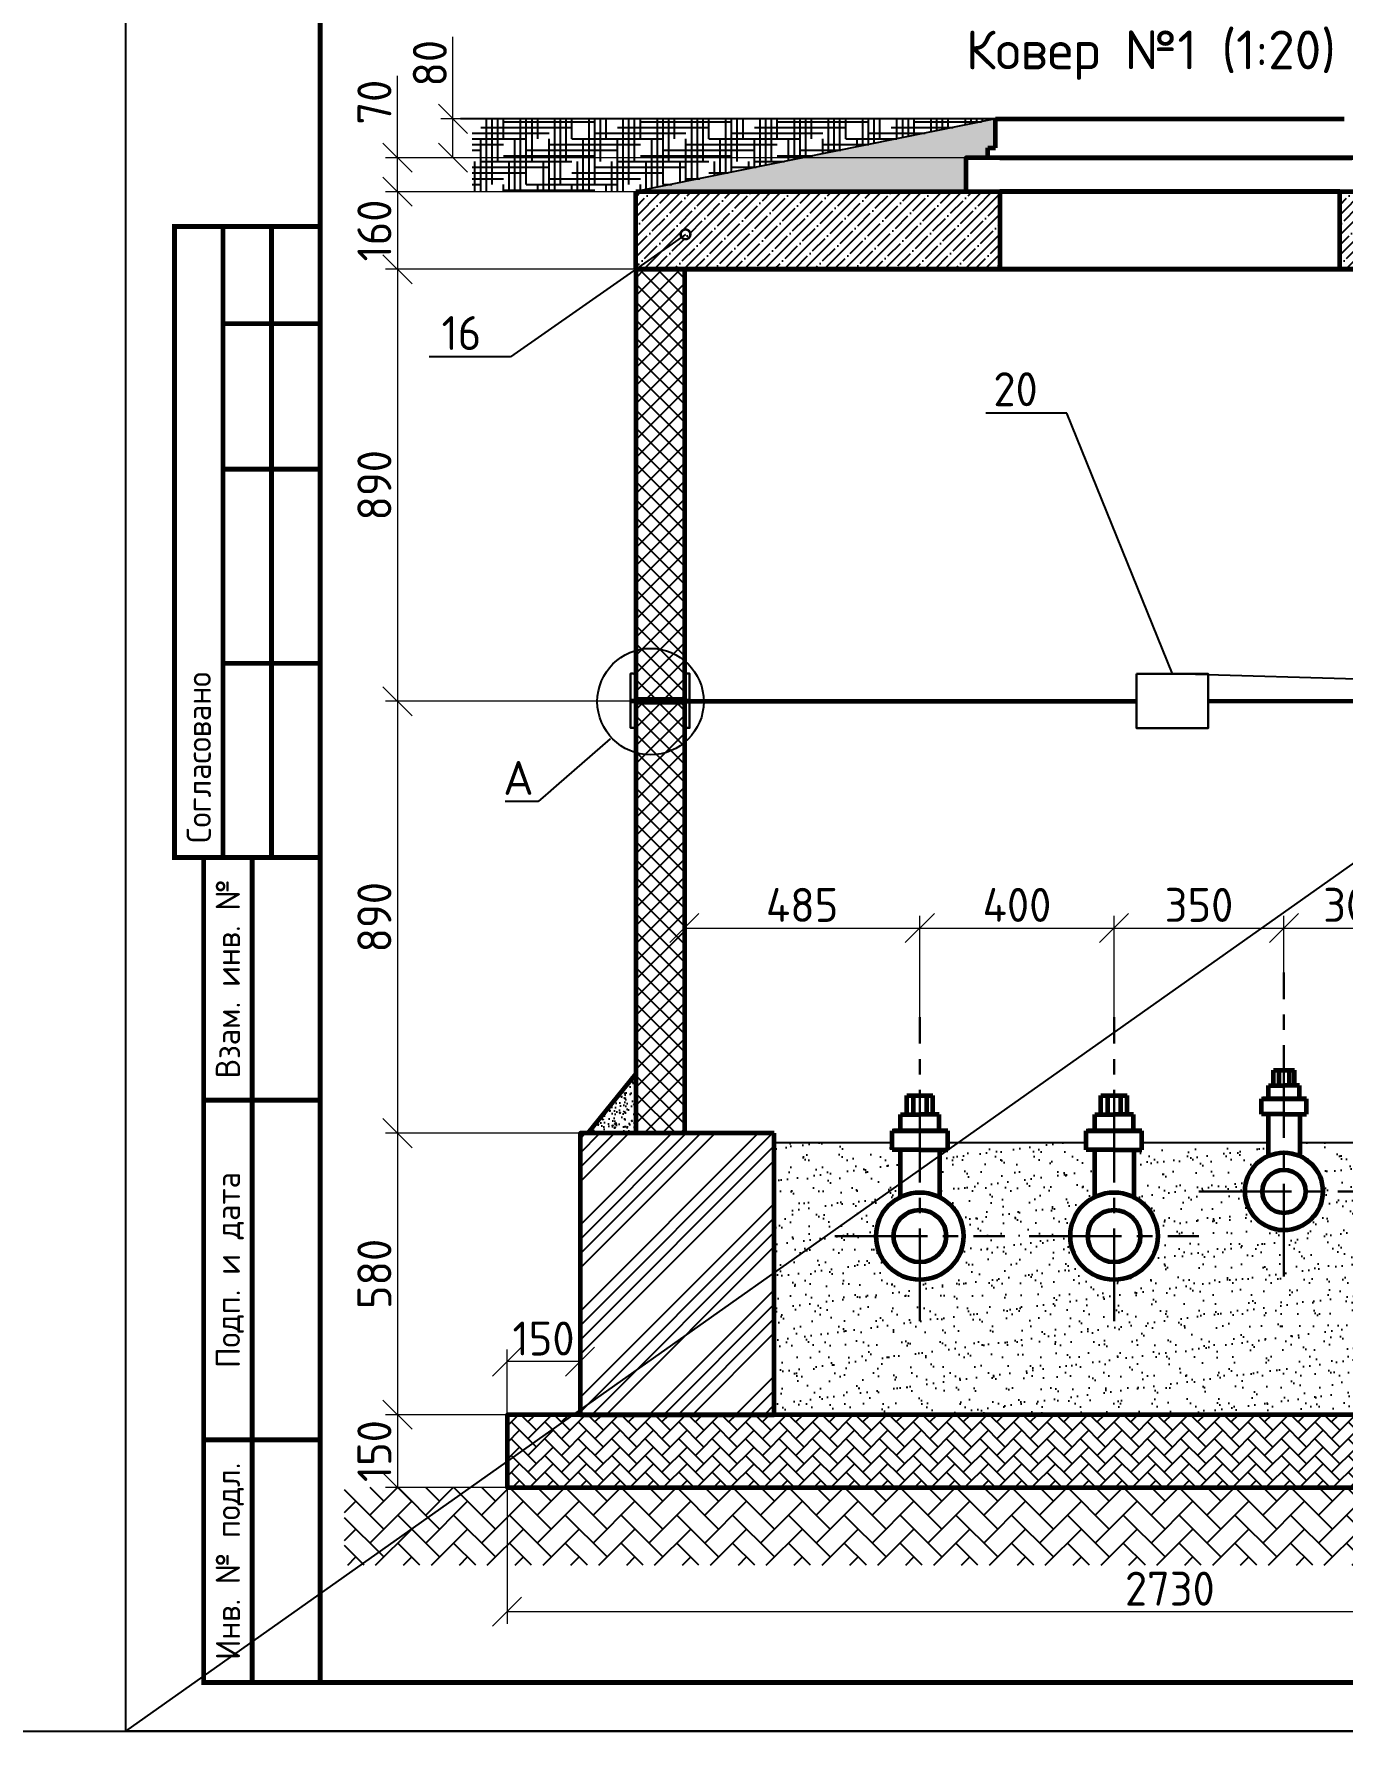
# Model space of a CAD drawing. Header units: metres. Extents: x -18 to 14983, y 1157 to 3877.
# Drawn here: x 8764.6 to 8899.3, y 2825.6 to 3000.4 of the extents above; entities that cross this region are included whole.
import ezdxf
from ezdxf import colors
from ezdxf.entities.mleader import LeaderData, LeaderLine
from ezdxf.enums import TextEntityAlignment as Align
from ezdxf.math import Vec2, Vec3

# ---------------------------------------------------------------- set-up
doc = ezdxf.new("R2010")
doc.units = ezdxf.units.M
doc.linetypes.add('осевая2', pattern=[28.575, 19.05, -3.175, 3.175, -3.175])
for name, color, linetype, lineweight in [('2 Рамка обычные', 1, 'Continuous', 60), ('3 Оъекты сущ.', 7, 'Continuous', 30), ('Осевая', 2, 'осевая2', 30), ('Размер 3.5', 250, 'Continuous', 35), ('Размеры на чертеже', 250, 'Continuous', 25), ('Тонкие', 5, 'Continuous', 30)]:
    doc.layers.add(name, color=color, linetype=linetype, lineweight=lineweight)
doc.layers.add('Штриховка', color=7, linetype='Continuous')
doc.styles.add('-ISOCPEUR-', font='isocpeur.ttf')
doc.styles.add('GOST', font='GOST_Common.ttf')
doc.dimstyles.new('М 1 к 20', dxfattribs={"dimtxt": 3.5, "dimasz": 3, "dimexe": 1.25, "dimexo": 0, "dimtad": 1, "dimdec": 0, "dimlfac": 20, "dimzin": 0, "dimdsep": 46, "dimtxsty": 'GOST', "dimblk": 'OBLIQUE', "dimcen": 5, "dimadec": 8, "dimazin": 0, "dimtfac": 1, "dimtdec": 0, "dimtmove": 0, "dimatfit": 3, "dimldrblk": 'NONE', "dimfxl": 1.25, "dimtolj": 1, "dimtzin": 0, "dimlwd": 20, "dimlwe": 20, "dimarcsym": 1})

# ---------------------------------------------------------------- blocks, each defined once
blk = doc.blocks.new('*U425')
blk.add_lwpolyline([(0, 0), (420, 0), (420, -297), (0, -297)], close=True)
at = {"const_width": 0.5}
blk.add_lwpolyline([(20, -5), (415, -5), (415, -292), (20, -292)], close=True, dxfattribs=at)
for points in [[(20, -207), (5, -207), (5, -142), (20, -142)], [(10, -142), (10, -207)], [(15, -142), (15, -207)], [(10, -152), (20, -152)], [(10, -167), (20, -167)], [(10, -187), (20, -187)], [(20, -292), (8, -292), (8, -207), (20, -207)], [(13, -207), (13, -292)], [(8, -232), (20, -232)], [(8, -267), (20, -267)]]:
    blk.add_lwpolyline(points, dxfattribs=at)
at = {"style": 'GOST'}
blk.add_text('Согласовано', height=2.5, rotation=90, dxfattribs=at).set_placement((7.5, -205.5), align=Align.MIDDLE_LEFT)
for s, p in [('Взам. инв. №', (10.5, -219.5)), ('Подп. и дата', (10.5, -249.5)), ('Инв. № подл.', (10.5, -279.5))]:
    blk.add_text(s, height=2.5, rotation=90, dxfattribs=at).set_placement(p, align=Align.MIDDLE_CENTER)
blk.add_attdef('РАЗРАБОТАЛ', text='', height=2.5, dxfattribs=at).set_placement((250.5, -264.22), align=Align.MIDDLE_LEFT)
blk.add_attdef('ПРОВЕРИЛ', (250.75, -270.73), '', height=2.5, dxfattribs=at)
at = {"style": 'GOST', "flags": 8}
for tag, p in [('ЛИСТ', (387.6, -271.87)), ('ЛИСТОВ', (405.3, -271.86)), ('ФОРМАТ', (380.97, -294.75))]:
    blk.add_attdef(tag, text='', height=3, dxfattribs=at).set_placement(p, align=Align.MIDDLE_CENTER)
blk.add_attdef('ИМЯ_ЧЕРТЕЖА_001', (321.53, -284.99), '', height=3, dxfattribs=at)
blk = doc.blocks.new('_Oblique')
at = {"color": 0, "linetype": 'ByBlock', "lineweight": -2}
blk.add_line((-0.5, -0.5), (0.5, 0.5), dxfattribs=at)
blk = doc.blocks.new('*D142')
at = {"color": 0, "lineweight": 20, "transparency": 16777216}
for p, q in [((8826.61, 2984.18), (8800.81, 2984.18)), ((8802.06, 2984.18), (8802.06, 2976.18)), ((8826.61, 2976.18), (8800.81, 2976.18))]:
    blk.add_line(p, q, dxfattribs=at)
at = {"layer": 'Defpoints', "color": 0, "transparency": 16777216}
for p in [(8826.61, 2984.18), (8802.06, 2976.18), (8826.61, 2976.18)]:
    blk.add_point(p, dxfattribs=at)
at = {"color": 0, "lineweight": 20, "transparency": 16777216, "xscale": 3, "yscale": 3, "zscale": 3}
for p, rotation in [((8802.06, 2984.18), 90), ((8802.06, 2976.18), 270)]:
    blk.add_blockref('_Oblique', p, dxfattribs=dict(at, rotation=rotation))
at = {"color": 0, "transparency": 16777216, "insert": (8799.68, 2980.18), "char_height": 3.5, "attachment_point": 5, "rotation": 90, "style": 'GOST'}
blk.add_mtext('\\A1;160', dxfattribs=at)
blk = doc.blocks.new('_None')
blk = doc.blocks.new('*D143')
at = {"color": 0, "lineweight": 20, "transparency": 16777216}
for p, q in [((8826.61, 2976.18), (8800.81, 2976.18)), ((8802.06, 2976.18), (8802.06, 2931.68)), ((8826.96, 2931.68), (8800.81, 2931.68))]:
    blk.add_line(p, q, dxfattribs=at)
at = {"layer": 'Defpoints', "color": 0, "transparency": 16777216}
for p in [(8826.61, 2976.18), (8802.06, 2931.68), (8826.96, 2931.68)]:
    blk.add_point(p, dxfattribs=at)
at = {"color": 0, "lineweight": 20, "transparency": 16777216, "xscale": 3, "yscale": 3, "zscale": 3}
for p, rotation in [((8802.06, 2976.18), 90), ((8802.06, 2931.68), 270)]:
    blk.add_blockref('_Oblique', p, dxfattribs=dict(at, rotation=rotation))
at = {"color": 0, "transparency": 16777216, "insert": (8799.68, 2953.93), "char_height": 3.5, "attachment_point": 5, "rotation": 90, "style": 'GOST'}
blk.add_mtext('\\A1;890', dxfattribs=at)
blk = doc.blocks.new('*D144')
at = {"color": 0, "lineweight": 20, "transparency": 16777216}
for p, q in [((8826.61, 2931.68), (8800.81, 2931.68)), ((8802.06, 2931.68), (8802.06, 2887.18)), ((8826.61, 2887.18), (8800.81, 2887.18))]:
    blk.add_line(p, q, dxfattribs=at)
at = {"layer": 'Defpoints', "color": 0, "transparency": 16777216}
for p in [(8826.61, 2931.68), (8802.06, 2887.18), (8826.61, 2887.18)]:
    blk.add_point(p, dxfattribs=at)
at = {"color": 0, "lineweight": 20, "transparency": 16777216, "xscale": 3, "yscale": 3, "zscale": 3}
for p, rotation in [((8802.06, 2931.68), 90), ((8802.06, 2887.18), 270)]:
    blk.add_blockref('_Oblique', p, dxfattribs=dict(at, rotation=rotation))
at = {"color": 0, "transparency": 16777216, "insert": (8799.68, 2909.43), "char_height": 3.5, "attachment_point": 5, "rotation": 90, "style": 'GOST'}
blk.add_mtext('\\A1;890', dxfattribs=at)
blk = doc.blocks.new('*D145')
at = {"color": 0, "lineweight": 20, "transparency": 16777216}
for p, q in [((8820.86, 2887.18), (8800.81, 2887.18)), ((8802.06, 2887.18), (8802.06, 2858.18)), ((8827.6, 2858.18), (8800.81, 2858.18))]:
    blk.add_line(p, q, dxfattribs=at)
at = {"layer": 'Defpoints', "color": 0, "transparency": 16777216}
for p in [(8820.86, 2887.18), (8802.06, 2858.18), (8827.6, 2858.18)]:
    blk.add_point(p, dxfattribs=at)
at = {"color": 0, "lineweight": 20, "transparency": 16777216, "xscale": 3, "yscale": 3, "zscale": 3}
for p, rotation in [((8802.06, 2887.18), 90), ((8802.06, 2858.18), 270)]:
    blk.add_blockref('_Oblique', p, dxfattribs=dict(at, rotation=rotation))
at = {"color": 0, "transparency": 16777216, "insert": (8799.68, 2872.68), "char_height": 3.5, "attachment_point": 5, "rotation": 90, "style": 'GOST'}
blk.add_mtext('\\A1;580', dxfattribs=at)
blk = doc.blocks.new('*D146')
at = {"color": 0, "lineweight": 20, "transparency": 16777216}
for p, q in [((8813.34, 2858.18), (8800.81, 2858.18)), ((8802.06, 2858.18), (8802.06, 2850.68)), ((8813.34, 2850.68), (8800.81, 2850.68))]:
    blk.add_line(p, q, dxfattribs=at)
at = {"layer": 'Defpoints', "color": 0, "transparency": 16777216}
for p in [(8813.34, 2858.18), (8802.06, 2850.68), (8813.34, 2850.68)]:
    blk.add_point(p, dxfattribs=at)
at = {"color": 0, "lineweight": 20, "transparency": 16777216, "xscale": 3, "yscale": 3, "zscale": 3}
for p, rotation in [((8802.06, 2858.18), 90), ((8802.06, 2850.68), 270)]:
    blk.add_blockref('_Oblique', p, dxfattribs=dict(at, rotation=rotation))
at = {"color": 0, "transparency": 16777216, "insert": (8799.68, 2854.43), "char_height": 3.5, "attachment_point": 5, "rotation": 90, "style": 'GOST'}
blk.add_mtext('\\A1;150', dxfattribs=at)
blk = doc.blocks.new('*D147')
at = {"color": 0, "lineweight": 20, "transparency": 16777216}
for p, q in [((8813.34, 2850.68), (8813.34, 2864.9)), ((8820.86, 2858.18), (8820.86, 2864.9)), ((8820.86, 2863.65), (8813.34, 2863.65))]:
    blk.add_line(p, q, dxfattribs=at)
at = {"layer": 'Defpoints', "color": 0, "transparency": 16777216}
for p in [(8813.34, 2863.65), (8820.86, 2858.18), (8813.34, 2850.68)]:
    blk.add_point(p, dxfattribs=at)
at = {"color": 0, "lineweight": 20, "transparency": 16777216, "xscale": 3, "yscale": 3, "zscale": 3, "rotation": 180}
blk.add_blockref('_Oblique', (8813.34, 2863.65), dxfattribs=at)
at = {"color": 0, "lineweight": 20, "transparency": 16777216, "xscale": 3, "yscale": 3, "zscale": 3}
blk.add_blockref('_Oblique', (8820.86, 2863.65), dxfattribs=at)
at = {"color": 0, "transparency": 16777216, "insert": (8817.1, 2866.03), "char_height": 3.5, "attachment_point": 5, "style": 'GOST'}
blk.add_mtext('\\A1;150', dxfattribs=at)
blk = doc.blocks.new('*D148')
at = {"color": 0, "lineweight": 20, "transparency": 16777216}
for p, q in [((8802.06, 2987.68), (8802.06, 2996.12)), ((8860.61, 2987.68), (8800.81, 2987.68)), ((8802.06, 2984.18), (8802.06, 2987.68)), ((8860.61, 2984.18), (8800.81, 2984.18))]:
    blk.add_line(p, q, dxfattribs=at)
at = {"layer": 'Defpoints', "color": 0, "transparency": 16777216}
for p in [(8802.06, 2987.68), (8860.61, 2987.68), (8860.61, 2984.18)]:
    blk.add_point(p, dxfattribs=at)
at = {"color": 0, "lineweight": 20, "transparency": 16777216, "xscale": 3, "yscale": 3, "zscale": 3}
for p, rotation in [((8802.06, 2987.68), 90), ((8802.06, 2984.18), 270)]:
    blk.add_blockref('_Oblique', p, dxfattribs=dict(at, rotation=rotation))
at = {"color": 0, "transparency": 16777216, "insert": (8799.68, 2993.4), "char_height": 3.5, "attachment_point": 5, "rotation": 90, "style": 'GOST'}
blk.add_mtext('\\A1;70', dxfattribs=at)
blk = doc.blocks.new('*D149')
at = {"color": 0, "lineweight": 20, "transparency": 16777216}
for p, q in [((8807.77, 2991.68), (8807.77, 3000.13)), ((8863.64, 2991.68), (8806.52, 2991.68)), ((8807.77, 2987.68), (8807.77, 2991.68)), ((8860.61, 2987.68), (8806.52, 2987.68))]:
    blk.add_line(p, q, dxfattribs=at)
at = {"layer": 'Defpoints', "color": 0, "transparency": 16777216}
for p in [(8807.77, 2991.68), (8863.64, 2991.68), (8860.61, 2987.68)]:
    blk.add_point(p, dxfattribs=at)
at = {"color": 0, "lineweight": 20, "transparency": 16777216, "xscale": 3, "yscale": 3, "zscale": 3}
for p, rotation in [((8807.77, 2991.68), 90), ((8807.77, 2987.68), 270)]:
    blk.add_blockref('_Oblique', p, dxfattribs=dict(at, rotation=rotation))
at = {"color": 0, "transparency": 16777216, "insert": (8805.39, 2997.41), "char_height": 3.5, "attachment_point": 5, "rotation": 90, "style": 'GOST'}
blk.add_mtext('\\A1;80', dxfattribs=at)
blk = doc.blocks.new('*D150')
at = {"color": 0, "lineweight": 20, "transparency": 16777216}
for p, q in [((8813.34, 2850.68), (8813.34, 2836.64)), ((8949.88, 2850.68), (8949.88, 2836.64)), ((8813.34, 2837.89), (8949.88, 2837.89))]:
    blk.add_line(p, q, dxfattribs=at)
at = {"layer": 'Defpoints', "color": 0, "transparency": 16777216}
for p in [(8813.34, 2850.68), (8949.88, 2850.68), (8949.88, 2837.89)]:
    blk.add_point(p, dxfattribs=at)
at = {"color": 0, "lineweight": 20, "transparency": 16777216, "xscale": 3, "yscale": 3, "zscale": 3, "rotation": 180}
blk.add_blockref('_Oblique', (8813.34, 2837.89), dxfattribs=at)
at = {"color": 0, "lineweight": 20, "transparency": 16777216, "xscale": 3, "yscale": 3, "zscale": 3}
blk.add_blockref('_Oblique', (8949.88, 2837.89), dxfattribs=at)
at = {"color": 0, "transparency": 16777216, "insert": (8881.61, 2840.26), "char_height": 3.5, "attachment_point": 5, "style": 'GOST'}
blk.add_mtext('\\A1;2730', dxfattribs=at)
blk = doc.blocks.new('_DotSmall')
at = {"color": 0, "linetype": 'ByBlock', "const_width": 0.5}
blk.add_lwpolyline([(-0.0625, 0, 1), (0.0625, 0, 1)], format="xyb", close=True, dxfattribs=at)
blk = doc.blocks.new('*D151')
at = {"color": 0, "lineweight": 20, "transparency": 16777216}
for p, q in [((8831.61, 2887.18), (8831.61, 2909.57)), ((8855.86, 2899.15), (8855.86, 2909.57)), ((8831.61, 2908.32), (8855.86, 2908.32))]:
    blk.add_line(p, q, dxfattribs=at)
at = {"layer": 'Defpoints', "color": 0, "transparency": 16777216}
for p in [(8855.86, 2908.32), (8855.86, 2899.15), (8831.61, 2887.18)]:
    blk.add_point(p, dxfattribs=at)
at = {"color": 0, "lineweight": 20, "transparency": 16777216, "xscale": 3, "yscale": 3, "zscale": 3, "rotation": 180}
blk.add_blockref('_Oblique', (8831.61, 2908.32), dxfattribs=at)
at = {"color": 0, "lineweight": 20, "transparency": 16777216, "xscale": 3, "yscale": 3, "zscale": 3}
blk.add_blockref('_Oblique', (8855.86, 2908.32), dxfattribs=at)
at = {"color": 0, "transparency": 16777216, "insert": (8843.73, 2910.7), "char_height": 3.5, "attachment_point": 5, "style": 'GOST'}
blk.add_mtext('\\A1;485', dxfattribs=at)
blk = doc.blocks.new('*D152')
at = {"color": 0, "lineweight": 20, "transparency": 16777216}
for p, q in [((8855.86, 2899.15), (8855.86, 2909.57)), ((8875.86, 2899.15), (8875.86, 2909.57)), ((8855.86, 2908.32), (8875.86, 2908.32))]:
    blk.add_line(p, q, dxfattribs=at)
at = {"layer": 'Defpoints', "color": 0, "transparency": 16777216}
for p in [(8875.86, 2908.32), (8855.86, 2899.15), (8875.86, 2899.15)]:
    blk.add_point(p, dxfattribs=at)
at = {"color": 0, "lineweight": 20, "transparency": 16777216, "xscale": 3, "yscale": 3, "zscale": 3, "rotation": 180}
blk.add_blockref('_Oblique', (8855.86, 2908.32), dxfattribs=at)
at = {"color": 0, "lineweight": 20, "transparency": 16777216, "xscale": 3, "yscale": 3, "zscale": 3}
blk.add_blockref('_Oblique', (8875.86, 2908.32), dxfattribs=at)
at = {"color": 0, "transparency": 16777216, "insert": (8865.86, 2910.7), "char_height": 3.5, "attachment_point": 5, "style": 'GOST'}
blk.add_mtext('\\A1;400', dxfattribs=at)
blk = doc.blocks.new('*D153')
at = {"color": 0, "lineweight": 20, "transparency": 16777216}
for p, q in [((8875.86, 2899.15), (8875.86, 2909.57)), ((8893.36, 2903.75), (8893.36, 2909.57)), ((8875.86, 2908.32), (8893.36, 2908.32))]:
    blk.add_line(p, q, dxfattribs=at)
at = {"layer": 'Defpoints', "color": 0, "transparency": 16777216}
for p in [(8893.36, 2908.32), (8893.36, 2903.75), (8875.86, 2899.15)]:
    blk.add_point(p, dxfattribs=at)
at = {"color": 0, "lineweight": 20, "transparency": 16777216, "xscale": 3, "yscale": 3, "zscale": 3, "rotation": 180}
blk.add_blockref('_Oblique', (8875.86, 2908.32), dxfattribs=at)
at = {"color": 0, "lineweight": 20, "transparency": 16777216, "xscale": 3, "yscale": 3, "zscale": 3}
blk.add_blockref('_Oblique', (8893.36, 2908.32), dxfattribs=at)
at = {"color": 0, "transparency": 16777216, "insert": (8884.61, 2910.7), "char_height": 3.5, "attachment_point": 5, "style": 'GOST'}
blk.add_mtext('\\A1;350', dxfattribs=at)
blk = doc.blocks.new('*D154')
at = {"color": 0, "lineweight": 20, "transparency": 16777216}
for p, q in [((8893.36, 2903.75), (8893.36, 2909.57)), ((8908.36, 2905.75), (8908.36, 2909.57)), ((8893.36, 2908.32), (8908.36, 2908.32))]:
    blk.add_line(p, q, dxfattribs=at)
at = {"layer": 'Defpoints', "color": 0, "transparency": 16777216}
for p in [(8908.36, 2908.32), (8908.36, 2905.75), (8893.36, 2903.75)]:
    blk.add_point(p, dxfattribs=at)
at = {"color": 0, "lineweight": 20, "transparency": 16777216, "xscale": 3, "yscale": 3, "zscale": 3, "rotation": 180}
blk.add_blockref('_Oblique', (8893.36, 2908.32), dxfattribs=at)
at = {"color": 0, "lineweight": 20, "transparency": 16777216, "xscale": 3, "yscale": 3, "zscale": 3}
blk.add_blockref('_Oblique', (8908.36, 2908.32), dxfattribs=at)
at = {"color": 0, "transparency": 16777216, "insert": (8900.86, 2910.7), "char_height": 3.5, "attachment_point": 5, "style": 'GOST'}
blk.add_mtext('\\A1;300', dxfattribs=at)

msp = doc.modelspace()

# ---------------------------------------------------------------- hatches: boundary and pattern name
h = msp.add_hatch()
h.set_pattern_fill('HOUND', scale=0.37)
h.set_pattern_definition([(0, (0, 5.76286), (2.3495, 0.587375), [9.398, -4.699]), (90, (0, 5.76286), (-0.587375, -2.3495), [9.398, -4.699])])
h.paths.add_polyline_path([(8863.6412, 2991.6822), (8809.754, 2991.6822), (8809.754, 2984.1822), (8826.6087, 2984.1822)])
h = msp.add_hatch()
h.set_pattern_fill('AR-CONC', scale=0.0082)
h.set_pattern_definition([(50, (0, 5.7629), (1.49391429, -0.1307005), [0.15621, -1.71831]), (355, (0, 5.7629), (-0.28899606, 1.56666613), [0.124968, -1.3746528]), (100.451445, (0.1245, 5.752), (1.20491823, 1.43596557), [0.13275807, -1.46034]), (46.1842, (0, 6.1794), (2.22284814, -0.3447471), [0.234315, -2.577465]), (96.635558, (0.1852, 6.1507), (1.9467139, 2.0288942), [0.1991372, -2.190512]), (351.18415, (0, 6.1794), (1.9467139, 2.0288942), [0.18745173, -2.0619698]), (21, (0.2083, 6.0753), (1.24323801, -0.83857463), [0.15621, -1.71831]), (326, (0.2083, 6.0753), (0.50677663, 1.51034132), [0.124968, -1.374648]), (71.451445, (0.3119, 6.0054), (1.75001464, 0.6717667), [0.13275807, -1.4603375]), (37.5, (0, 5.76286), (0.025326547, 0.69335132), [0, -1.3579856, 0, -1.395476, 0, -1.379855]), (7.5, (0, 5.76286), (0.54792123, 0.821480714), [0, -0.7956296, 0, -1.3267436, 0, -0.525907]), (327.5, (-0.46446, 5.76286), (1.11184288, -0.0469757), [0, -0.5207, 0, -1.624584, 0, -2.155698]), (317.5, (-0.6727, 5.7629), (1.21465929, 0.20849723), [0, -0.67691, 0, -1.0788904, 0, -1.530858])])
h.paths.add_polyline_path([(8860.6087, 2984.1822), (8860.6087, 2987.6822), (8862.8587, 2987.6822), (8862.8587, 2988.6822), (8863.6412, 2988.6822), (8863.6412, 2991.6822), (8826.6087, 2984.1822)])
h = msp.add_hatch()
h.set_pattern_fill('ANSI35', scale=0.23)
h.set_pattern_definition([(45, (2408.0694, 1761.7788), (-1.03272945, 1.03272945), []), (45, (2409.1021, 1761.7788), (-1.03272945, 1.03272945), [1.825625, -0.365125, 0, -0.365125])])
h.paths.add_polyline_path([(8864.1087, 2984.1822), (8860.6087, 2984.1822), (8826.6087, 2984.1822), (8826.6087, 2976.1822), (8864.1087, 2976.1822)])
h.paths.add_polyline_path([(8936.6087, 2984.1822), (8899.1087, 2984.1822), (8899.1087, 2976.1822), (8936.6087, 2976.1822)])
h = msp.add_hatch()
h.set_pattern_fill('ANSI37', scale=0.4125)
h.set_pattern_definition([(45, (2495.5639, 1791.4425), (-0.9260889, 0.9260889), []), (135, (2495.5639, 1791.4425), (-0.9260889, -0.9260889), [])])
h.paths.add_polyline_path([(8826.6087, 2931.6822), (8831.6087, 2931.6822), (8831.6087, 2976.1822), (8826.6087, 2976.1822)])
h.paths.add_polyline_path([(8931.6087, 2931.6822), (8936.6087, 2931.6822), (8936.6087, 2976.1822), (8931.6087, 2976.1822)])
h = msp.add_hatch()
h.set_pattern_fill('ANSI37', scale=0.4125)
h.set_pattern_definition([(45, (2495.5639, 1746.9425), (-0.9260889, 0.9260889), []), (135, (2495.5639, 1746.9425), (-0.9260889, -0.9260889), [])])
h.paths.add_polyline_path([(8826.6087, 2887.1822), (8831.6087, 2887.1822), (8831.6087, 2931.6822), (8826.6087, 2931.6822)])
h.paths.add_polyline_path([(8931.6087, 2887.1822), (8936.6087, 2887.1822), (8936.6087, 2931.6822), (8931.6087, 2931.6822)])
h = msp.add_hatch()
h.set_pattern_fill('AR-CONC', scale=0.0082)
h.set_pattern_definition([(50, (4266.9459, 860.4806), (1.4939143, -0.1307005), [0.15621, -1.71831]), (355, (4266.9459, 860.4806), (-0.28899606, 1.56666613), [0.124968, -1.3746528]), (100.451445, (4267.0704, 860.4697), (1.20491823, 1.43596557), [0.13275807, -1.46034]), (46.1842, (4266.9459, 860.8971), (2.22284814, -0.3447471), [0.234315, -2.577465]), (96.63556, (4267.1311, 860.8684), (1.9467139, 2.0288942), [0.1991372, -2.190512]), (351.18415, (4266.946, 860.8971), (1.9467139, 2.0288942), [0.1874517, -2.0619698]), (21, (4267.1542, 860.793), (1.243238, -0.83857463), [0.15621, -1.71831]), (326, (4267.1542, 860.793), (0.50677663, 1.5103413), [0.124968, -1.374648]), (71.451445, (4267.2578, 860.7231), (1.75001464, 0.6717667), [0.13275807, -1.4603375]), (37.5, (4266.9459, 860.4806), (0.025326547, 0.69335132), [0, -1.3579856, 0, -1.395476, 0, -1.379855]), (7.5, (4266.9459, 860.4806), (0.54792123, 0.82148071), [0, -0.7956296, 0, -1.3267436, 0, -0.525907]), (327.5, (4266.4814, 860.4806), (1.11184288, -0.0469757), [0, -0.5207, 0, -1.624584, 0, -2.155698]), (317.5, (4266.2731, 860.4806), (1.21465929, 0.20849723), [0, -0.67691, 0, -1.0788904, 0, -1.530858])])
h.paths.add_polyline_path([(8826.6087, 2893.2811), (8826.6087, 2887.1822), (8821.6634, 2887.1822)])
h = msp.add_hatch()
h.set_pattern_fill('ANSI34', scale=0.33)
h.set_pattern_definition([(45, (-236.5986, -71.9964), (-4.4452268, 4.4452268), []), (45, (-235.117, -71.9964), (-4.4452268, 4.4452268), []), (45, (-233.635, -71.9964), (-4.4452268, 4.4452268), []), (45, (-232.1533, -71.9964), (-4.4452268, 4.4452268), [])])
h.paths.add_polyline_path([(8840.8587, 2887.1822), (8820.8587, 2887.1822), (8820.8587, 2858.1822), (8840.8587, 2858.1822)])
h.paths.add_polyline_path([(8942.3587, 2887.1822), (8922.3587, 2887.1822), (8922.3587, 2858.1822), (8942.3587, 2858.1822)])
h = msp.add_hatch()
h.set_pattern_fill('AR-HBONE', scale=0.012)
h.set_pattern_definition([(45, (-236.5986, -71.9964), (0, 1.72420918), [3.6576, -1.2192]), (135, (-235.7365, -71.1343), (2e-16, 1.72420918), [3.6576, -1.2192])])
h.paths.add_polyline_path([(8949.8773, 2850.6822), (8949.8773, 2858.1822), (8813.3401, 2858.1822), (8813.3401, 2850.6822)])
h = msp.add_hatch()
h.set_pattern_fill('AR-HBONE', scale=0.02)
h.set_pattern_definition([(45, (0, 5.7629), (0, 2.87368196), [6.096, -2.032]), (135, (1.4368, 7.1997), (3e-16, 2.87368196), [6.096, -2.032])])
h.paths.add_polyline_path([(8966.6087, 2850.6822), (8796.6087, 2850.6822), (8796.6087, 2842.6822), (8966.6087, 2842.6822)])
at = {"layer": 'Штриховка', "ltscale": 0.5}
h = msp.add_hatch(dxfattribs=at)
h.set_pattern_fill('AR-SAND', color=256, scale=0.05)
h.set_pattern_definition([(37.5, (-236.5986, -71.9964), (-0.08000156, 2.4470662), [0, -1.9304, 0, -2.159, 0, -2.06375]), (7.5, (-236.5986, -71.9964), (2.2476164, 3.5841255), [0, -1.0414, 0, -1.7399, 0, -0.66675]), (327.5, (-238.1607, -71.9964), (3.95496185, 0.0071859), [0, -0.635, 0, -2.286, 0, -2.9845]), (317.5, (-238.1607, -71.9964), (3.8177823, 1.1146466), [0, -0.3175, 0, -1.4986, 0, -1.7145])])
h.paths.add_polyline_path([(8922.3587, 2858.1822), (8922.3587, 2886.2127), (8911.4741, 2886.2127, -0.92460872), (8905.2433, 2886.2127), (8894.9906, 2886.2127), (8894.9906, 2884.8342, -0.29584782), (8897.3587, 2881.1822, -1), (8889.3587, 2881.1822, -0.29584782), (8891.7269, 2884.8342), (8891.7269, 2886.2127), (8878.7265, 2886.2127), (8878.7265, 2885.4607), (8877.8832, 2885.4607), (8877.8832, 2880.601, -0.28326815), (8880.3587, 2876.5822, -1), (8871.3587, 2876.5822, -0.28326815), (8873.8342, 2880.601), (8873.8342, 2885.4607), (8872.991, 2885.4607), (8872.991, 2886.2127), (8858.7265, 2886.2127), (8858.7265, 2885.4607), (8857.8832, 2885.4607), (8857.8832, 2880.601, -0.28326815), (8860.3587, 2876.5822, -1), (8851.3587, 2876.5822, -0.28326815), (8853.8342, 2880.601), (8853.8342, 2885.4607), (8852.991, 2885.4607), (8852.991, 2886.2127), (8840.8587, 2886.2127), (8840.8587, 2858.1822)])

# ---------------------------------------------------------------- linework, layer by layer
for p, q in [((8863.6412, 2991.6822), (8808.5655, 2991.6822)), ((8863.6412, 2991.6822), (8826.6087, 2984.1822)), ((8840.8587, 2886.2127), (8852.991, 2886.2127)), ((8858.7265, 2886.2127), (8872.991, 2886.2127)), ((8878.7265, 2886.2127), (8891.7269, 2886.2127)), ((8894.9906, 2886.2127), (8905.2433, 2886.2127)), ((8273.9325, 2825.5891), (8916.1037, 2825.5891))]:
    msp.add_line(p, q)
msp.add_circle((8828.1202, 2931.649), 5.4814)
at = {"layer": '2 Рамка обычные', "color": 7}
for p, q in [((8863.6412, 2988.6822), (8863.6412, 2991.6822)), ((8863.6412, 2991.6822), (8899.5763, 2991.6822)), ((8862.8587, 2987.6822), (8862.8587, 2988.6822)), ((8862.8587, 2988.6822), (8863.6412, 2988.6822)), ((8864.1087, 2987.6822), (8862.8587, 2987.6822)), ((8864.1087, 2987.6822), (8899.1087, 2987.6822)), ((8899.1087, 2987.6822), (8900.3587, 2987.6822)), ((8864.1087, 2984.1822), (8899.1087, 2984.1822)), ((8826.6087, 2976.1822), (8936.6087, 2976.1822)), ((8826.6087, 2976.1822), (8826.6087, 2931.6822)), ((8831.6087, 2976.1822), (8831.6087, 2931.6822)), ((8826.0711, 2931.7306), (8832.1463, 2931.7306)), ((8826.6087, 2931.6822), (8826.6087, 2887.1822)), ((8826.6087, 2931.6822), (8831.6087, 2931.6822)), ((8831.6087, 2931.6822), (8878.1646, 2931.7046)), ((8831.6087, 2931.6822), (8831.6087, 2887.1822)), ((8885.5659, 2931.7081), (8932.1218, 2931.7306)), ((8892.2712, 2892.0963), (8892.2712, 2893.6822)), ((8892.2712, 2893.6822), (8893.3587, 2893.6822)), ((8892.815, 2893.6822), (8892.815, 2892.0963)), ((8893.3587, 2893.6822), (8894.4462, 2893.6822)), ((8893.9025, 2893.6822), (8893.9025, 2892.0963)), ((8894.4462, 2892.0963), (8894.4462, 2893.6822)), ((8826.6087, 2893.2811), (8821.6634, 2887.1822)), ((8891.7537, 2890.7369), (8891.7537, 2892.0963)), ((8891.7537, 2892.0963), (8893.3587, 2892.0963)), ((8893.3587, 2892.0963), (8893.3587, 2892.0963)), ((8894.9637, 2892.0963), (8893.3587, 2892.0963)), ((8894.9637, 2890.7369), (8894.9637, 2892.0963)), ((8854.5096, 2889.1146), (8854.5096, 2891.0822)), ((8854.5096, 2891.0822), (8855.8587, 2891.0822)), ((8855.1841, 2891.0822), (8855.1841, 2889.1146)), ((8855.8587, 2891.0822), (8857.2079, 2891.0822)), ((8856.5333, 2891.0822), (8856.5333, 2889.1146)), ((8857.2079, 2889.1146), (8857.2079, 2891.0822)), ((8874.5096, 2889.1146), (8874.5096, 2891.0822)), ((8874.5096, 2891.0822), (8875.8587, 2891.0822)), ((8875.1841, 2891.0822), (8875.1841, 2889.1146)), ((8875.8587, 2891.0822), (8877.2079, 2891.0822)), ((8876.5333, 2891.0822), (8876.5333, 2889.1146)), ((8877.2079, 2889.1146), (8877.2079, 2891.0822)), ((8891.0472, 2890.0572), (8891.0472, 2890.7369)), ((8891.0472, 2890.7369), (8893.3587, 2890.7369)), ((8893.3587, 2890.7369), (8891.1838, 2890.7369)), ((8895.6702, 2890.7369), (8893.3587, 2890.7369)), ((8893.3587, 2890.7369), (8895.5337, 2890.7369)), ((8895.6702, 2890.0572), (8895.6702, 2890.7369)), ((8853.8675, 2887.4282), (8853.8675, 2889.1146)), ((8853.8675, 2889.1146), (8855.8587, 2889.1146)), ((8855.8587, 2889.1146), (8855.8587, 2889.1146)), ((8857.8499, 2889.1146), (8855.8587, 2889.1146)), ((8857.8499, 2887.4282), (8857.8499, 2889.1146)), ((8873.8675, 2887.4282), (8873.8675, 2889.1146)), ((8873.8675, 2889.1146), (8875.8587, 2889.1146)), ((8875.8587, 2889.1146), (8875.8587, 2889.1146)), ((8877.8499, 2889.1146), (8875.8587, 2889.1146)), ((8877.8499, 2887.4282), (8877.8499, 2889.1146)), ((8891.0472, 2889.151), (8891.0472, 2890.0572)), ((8893.3587, 2889.151), (8891.0472, 2889.151)), ((8891.7269, 2889.151), (8891.0472, 2889.151)), ((8891.7269, 2889.151), (8891.7269, 2884.8342)), ((8893.3587, 2889.151), (8895.6702, 2889.151)), ((8894.9906, 2889.151), (8895.6702, 2889.151)), ((8894.9906, 2889.151), (8894.9906, 2884.8342)), ((8895.6702, 2889.151), (8895.6702, 2890.0572)), ((8852.991, 2886.585), (8852.991, 2887.4282)), ((8852.991, 2887.4282), (8855.8587, 2887.4282)), ((8855.8587, 2887.4282), (8853.1604, 2887.4282)), ((8858.7265, 2887.4282), (8855.8587, 2887.4282)), ((8855.8587, 2887.4282), (8858.557, 2887.4282)), ((8858.7265, 2886.585), (8858.7265, 2887.4282)), ((8872.991, 2886.585), (8872.991, 2887.4282)), ((8872.991, 2887.4282), (8875.8587, 2887.4282)), ((8875.8587, 2887.4282), (8873.1604, 2887.4282)), ((8878.7265, 2887.4282), (8875.8587, 2887.4282)), ((8875.8587, 2887.4282), (8878.557, 2887.4282)), ((8878.7265, 2886.585), (8878.7265, 2887.4282)), ((8852.991, 2885.4607), (8852.991, 2886.585)), ((8855.8587, 2885.4607), (8852.991, 2885.4607)), ((8853.8342, 2885.4607), (8852.991, 2885.4607)), ((8853.8342, 2885.4607), (8853.8342, 2880.601)), ((8855.8587, 2885.4607), (8858.7265, 2885.4607)), ((8857.8832, 2885.4607), (8858.7265, 2885.4607)), ((8857.8832, 2885.4607), (8857.8832, 2880.601)), ((8858.7265, 2885.4607), (8858.7265, 2886.585)), ((8872.991, 2885.4607), (8872.991, 2886.585)), ((8875.8587, 2885.4607), (8872.991, 2885.4607)), ((8873.8342, 2885.4607), (8872.991, 2885.4607)), ((8873.8342, 2885.4607), (8873.8342, 2880.601)), ((8875.8587, 2885.4607), (8878.7265, 2885.4607)), ((8877.8832, 2885.4607), (8878.7265, 2885.4607)), ((8877.8832, 2885.4607), (8877.8832, 2880.601)), ((8878.7265, 2885.4607), (8878.7265, 2886.585))]:
    msp.add_line(p, q, dxfattribs=at)
for points in [[(8902.6087, 2987.6822), (8860.6087, 2987.6822), (8860.6087, 2984.1822), (8902.6087, 2984.1822)], [(8826.6087, 2984.1822), (8936.6087, 2984.1822), (8936.6087, 2976.1822), (8826.6087, 2976.1822)], [(8864.1087, 2976.1822), (8899.1087, 2976.1822), (8899.1087, 2984.1822), (8864.1087, 2984.1822)], [(8840.8587, 2887.1822), (8820.8587, 2887.1822), (8820.8587, 2858.1822), (8840.8587, 2858.1822)], [(8949.8773, 2858.1822), (8813.3401, 2858.1822), (8813.3401, 2850.6822), (8949.8773, 2850.6822)]]:
    msp.add_lwpolyline(points, close=True, dxfattribs=at)
for centre, radius in [((8893.3587, 2881.1822), 4), ((8893.3587, 2881.1822), 2.225), ((8855.8587, 2876.5822), 4.5), ((8875.8587, 2876.5822), 4.5), ((8855.8587, 2876.5822), 2.7), ((8875.8587, 2876.5822), 2.7)]:
    msp.add_circle(centre, radius, dxfattribs=at)
at = {"layer": 'Осевая', "color": 3, "ltscale": 0.5}
for p, q in [((8893.3587, 2872.4322), (8893.3587, 2903.7495)), ((8855.8587, 2867.8322), (8855.8587, 2899.1495)), ((8875.8587, 2867.8322), (8875.8587, 2899.1495)), ((8884.6087, 2881.1822), (8902.1087, 2881.1822)), ((8847.1087, 2876.5822), (8864.6087, 2876.5822)), ((8867.1087, 2876.5822), (8884.6087, 2876.5822))]:
    msp.add_line(p, q, dxfattribs=at)
at = {"layer": 'Тонкие', "ltscale": 100}
for points in [[(8832.1463, 2931.7306), (8832.1463, 2934.5251), (8831.9276, 2934.5251, 0.41421356), (8831.6846, 2934.2821), (8831.6846, 2932.4292, -0.41421356), (8831.2593, 2932.0039), (8826.9581, 2932.0039, -0.41421356), (8826.5328, 2932.4292), (8826.5328, 2934.2821, 0.41421356), (8826.2898, 2934.5251), (8826.0711, 2934.5251), (8826.0711, 2931.7306)], [(8832.1463, 2931.7306), (8832.1463, 2928.936), (8831.9276, 2928.936, -0.41421356), (8831.6846, 2929.179), (8831.6846, 2931.0319, 0.41421356), (8831.2593, 2931.4572), (8826.9581, 2931.4572, 0.41421356), (8826.5328, 2931.0319), (8826.5328, 2929.179, -0.41421356), (8826.2898, 2928.936), (8826.0711, 2928.936), (8826.0711, 2931.7306)]]:
    msp.add_lwpolyline(points, format="xyb", close=True, dxfattribs=at)
msp.add_lwpolyline([(8878.1646, 2934.5009), (8885.5659, 2934.5009), (8885.5659, 2928.9118), (8878.1646, 2928.9118)], close=True, dxfattribs=at)

# ---------------------------------------------------------------- block references
msp.add_blockref('*U425', (8774.0912, 3122.5891))

# ---------------------------------------------------------------- texts
at = {"layer": '3 Оъекты сущ.', "style": '-ISOCPEUR-'}
msp.add_text('Ковер №1 (1:20)', height=4, dxfattribs=at).set_placement((8879.649, 2998.786), align=Align.MIDDLE_CENTER)

# ---------------------------------------------------------------- dimensions: what is measured, and where the dimension line sits
for base, p1, p2, picture, middle in [((8807.7668, 2991.6822), (8860.6087, 2987.6822), (8863.6412, 2991.6822), '*D149', (8805.3918, 2997.4072)), ((8802.0596, 2987.6822), (8860.6087, 2984.1822), (8860.6087, 2987.6822), '*D148', (8799.6846, 2993.3992)), ((8802.0596, 2976.1822), (8826.6087, 2984.1822), (8826.6087, 2976.1822), '*D142', (8799.6846, 2980.1822)), ((8802.0596, 2931.6822), (8826.6087, 2976.1822), (8826.9581, 2931.6822), '*D143', (8799.6846, 2953.9322)), ((8802.0596, 2887.1822), (8826.6087, 2931.6822), (8826.6087, 2887.1822), '*D144', (8799.6846, 2909.4322)), ((8802.0596, 2858.1822), (8820.8587, 2887.1822), (8827.5993, 2858.1822), '*D145', (8799.6846, 2872.6822)), ((8802.0596, 2850.6822), (8813.3401, 2858.1822), (8813.3401, 2850.6822), '*D146', (8799.6846, 2854.4322))]:
    dim = msp.add_linear_dim(base=base, p1=p1, p2=p2, angle=90, dimstyle='М 1 к 20')
    dim.commit()
    dim.dimension.update_dxf_attribs({"geometry": picture, "text_midpoint": middle})
for base, p1, p2, picture, middle in [((8855.8587, 2908.3248), (8831.6087, 2887.1822), (8855.8587, 2899.1495), '*D151', (8843.7337, 2910.6998)), ((8875.8587, 2908.3248), (8855.8587, 2899.1495), (8875.8587, 2899.1495), '*D152', (8865.8587, 2910.6998)), ((8893.3587, 2908.3248), (8875.8587, 2899.1495), (8893.3587, 2903.7495), '*D153', (8884.6087, 2910.6998)), ((8908.3587, 2908.3248), (8893.3587, 2903.7495), (8908.3587, 2905.7503), '*D154', (8900.8587, 2910.6998)), ((8813.3401, 2863.6537), (8820.8587, 2858.1822), (8813.3401, 2850.6822), '*D147', (8817.0994, 2866.0287))]:
    dim = msp.add_linear_dim(base=base, p1=p1, p2=p2, dimstyle='М 1 к 20')
    dim.commit()
    dim.dimension.update_dxf_attribs({"geometry": picture, "text_midpoint": middle})
dim = msp.add_linear_dim(base=(8949.8773, 2837.8853), p1=(8813.3401, 2850.6822), p2=(8949.8773, 2850.6822), text='2730', dimstyle='М 1 к 20')
dim.commit()
dim.dimension.update_dxf_attribs({"geometry": '*D150', "text_midpoint": (8881.6087, 2840.2603)})

# ---------------------------------------------------------------- leaders
at = {"layer": 'Размеры на чертеже'}
ml = msp.add_multileader_mtext('Standard', dxfattribs=at)
ml.set_content('16', color=256, style='GOST')
ml.set_leader_properties()
ml.set_arrow_properties(name='DOTSMALL')
ml.build(insert=Vec2(0, 0))
ml.multileader.update_dxf_attribs({"text_left_attachment_type": 5, "text_right_attachment_type": 5, "dogleg_length": 1, "arrow_head_size": 2})
ctx = ml.context
ctx.base_point, ctx.char_height, ctx.arrow_head_size, ctx.plane_origin = Vec3(8805.1855, 2967.1665), 3.5, 2, Vec3(8947.6621, 3022.4704)
ctx.left_attachment, ctx.right_attachment, ctx.text_align_type = 5, 5, 2
notes = []
notes.append((ctx, [(1, (1, 1, 0), (8813.6855, 2967.1665), (-1, 0), 1, [(0, [(8831.7223, 2979.7835)], 0, [])])]))
ctx.mtext.insert, ctx.mtext.alignment, ctx.mtext.flow_direction = Vec3(8810.6855, 2971.3665), 3, 5
ml = msp.add_multileader_mtext('Standard', dxfattribs=at)
ml.set_content('20', color=256, style='GOST')
ml.set_leader_properties()
ml.set_arrow_properties(name='DOTSMALL')
ml.build(insert=Vec2(0, 0))
ml.multileader.update_dxf_attribs({"text_left_attachment_type": 5, "text_right_attachment_type": 5, "dogleg_length": 1, "arrow_head_size": 2})
ctx = ml.context
ctx.base_point, ctx.char_height, ctx.arrow_head_size, ctx.plane_origin = Vec3(8861.8016, 2961.3777), 3.5, 2, Vec3(8947.5111, 2973.4406)
ctx.left_attachment, ctx.right_attachment, ctx.text_align_type = 5, 5, 2
notes.append((ctx, [(1, (1, 1, 0), (8871.0016, 2961.3777), (-1, 0), 1, [(0, [(8931.0711, 2933.1278), (8881.8652, 2934.5009)], 0, [])])]))
ctx.mtext.insert, ctx.mtext.alignment, ctx.mtext.flow_direction = Vec3(8868.0016, 2965.5777), 3, 5
for ctx, leaders in notes:
    for number, flags, end, landing, length, lines in leaders:
        leader = LeaderData()
        leader.index, (leader.has_last_leader_line, leader.has_dogleg_vector, leader.attachment_direction) = number, flags
        leader.last_leader_point, leader.dogleg_vector, leader.dogleg_length = Vec3(end), Vec3(landing), length
        for number, points, colour, breaks in lines:
            line = LeaderLine()
            line.index, line.vertices, line.color, line.breaks = number, Vec3.list(points), colors.encode_raw_color(colour), breaks
            leader.lines.append(line)
        ctx.leaders.append(leader)

# ---------------------------------------------------------------- next in the draw order: leaders
at = {"layer": 'Размер 3.5'}
ml = msp.add_multileader_mtext('Standard', dxfattribs=at)
ml.set_content('А', color=256, style='-ISOCPEUR-')
ml.set_leader_properties()
ml.build(insert=Vec2(0, 0))
ml.multileader.update_dxf_attribs({"text_left_attachment_type": 6, "text_right_attachment_type": 6, "dogleg_length": 0.36, "arrow_head_size": 0.18})
ctx = ml.context
ctx.base_point, ctx.char_height, ctx.arrow_head_size, ctx.landing_gap_size, ctx.plane_origin = Vec3(8812.8486, 2921.3387), 3.5, 0.18, 0.09, Vec3(8832.9863, 2932.1281)
ctx.left_attachment, ctx.right_attachment, ctx.text_align_type = 6, 6, 2
notes = []
notes.append((ctx, [(1, (1, 1, 0), (8816.5386, 2921.3387), (-1, 0), 0.36, [(0, [(8824.085, 2927.9392)], 0, [])])]))
ctx.mtext.insert, ctx.mtext.alignment, ctx.mtext.flow_direction = Vec3(8816.0886, 2925.5387), 3, 5
ctx.mtext.has_bg_fill, ctx.mtext.bg_color, ctx.mtext.bg_scale_factor, ctx.mtext.bg_transparency, ctx.mtext.use_window_bg_color = 1, -1027028792, 1.5, 0, 1
for ctx, leaders in notes:
    for number, flags, end, landing, length, lines in leaders:
        leader = LeaderData()
        leader.index, (leader.has_last_leader_line, leader.has_dogleg_vector, leader.attachment_direction) = number, flags
        leader.last_leader_point, leader.dogleg_vector, leader.dogleg_length = Vec3(end), Vec3(landing), length
        for number, points, colour, breaks in lines:
            line = LeaderLine()
            line.index, line.vertices, line.color, line.breaks = number, Vec3.list(points), colors.encode_raw_color(colour), breaks
            leader.lines.append(line)
        ctx.leaders.append(leader)

# ---------------------------------------------------------------- next in the draw order: linework, layer by layer
msp.add_line((8774.0912, 2825.5891), (9194.0912, 3122.5891))

doc.saveas('drawing.dxf')
